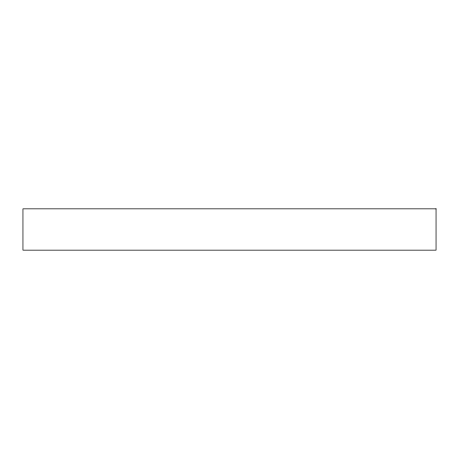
<?xml version="1.0" encoding="UTF-8"?>
<svg xmlns="http://www.w3.org/2000/svg" width="459" height="459" viewBox="0 0 459 459"><rect width="100%" height="100%" fill="white"/><g stroke="black" fill="none" stroke-linecap="round" stroke-linejoin="round"><path stroke-width="0.69" d="M436.05 208.845L22.95 208.845L22.95 250.155L436.05 250.155L436.05 208.845"/></g></svg>
